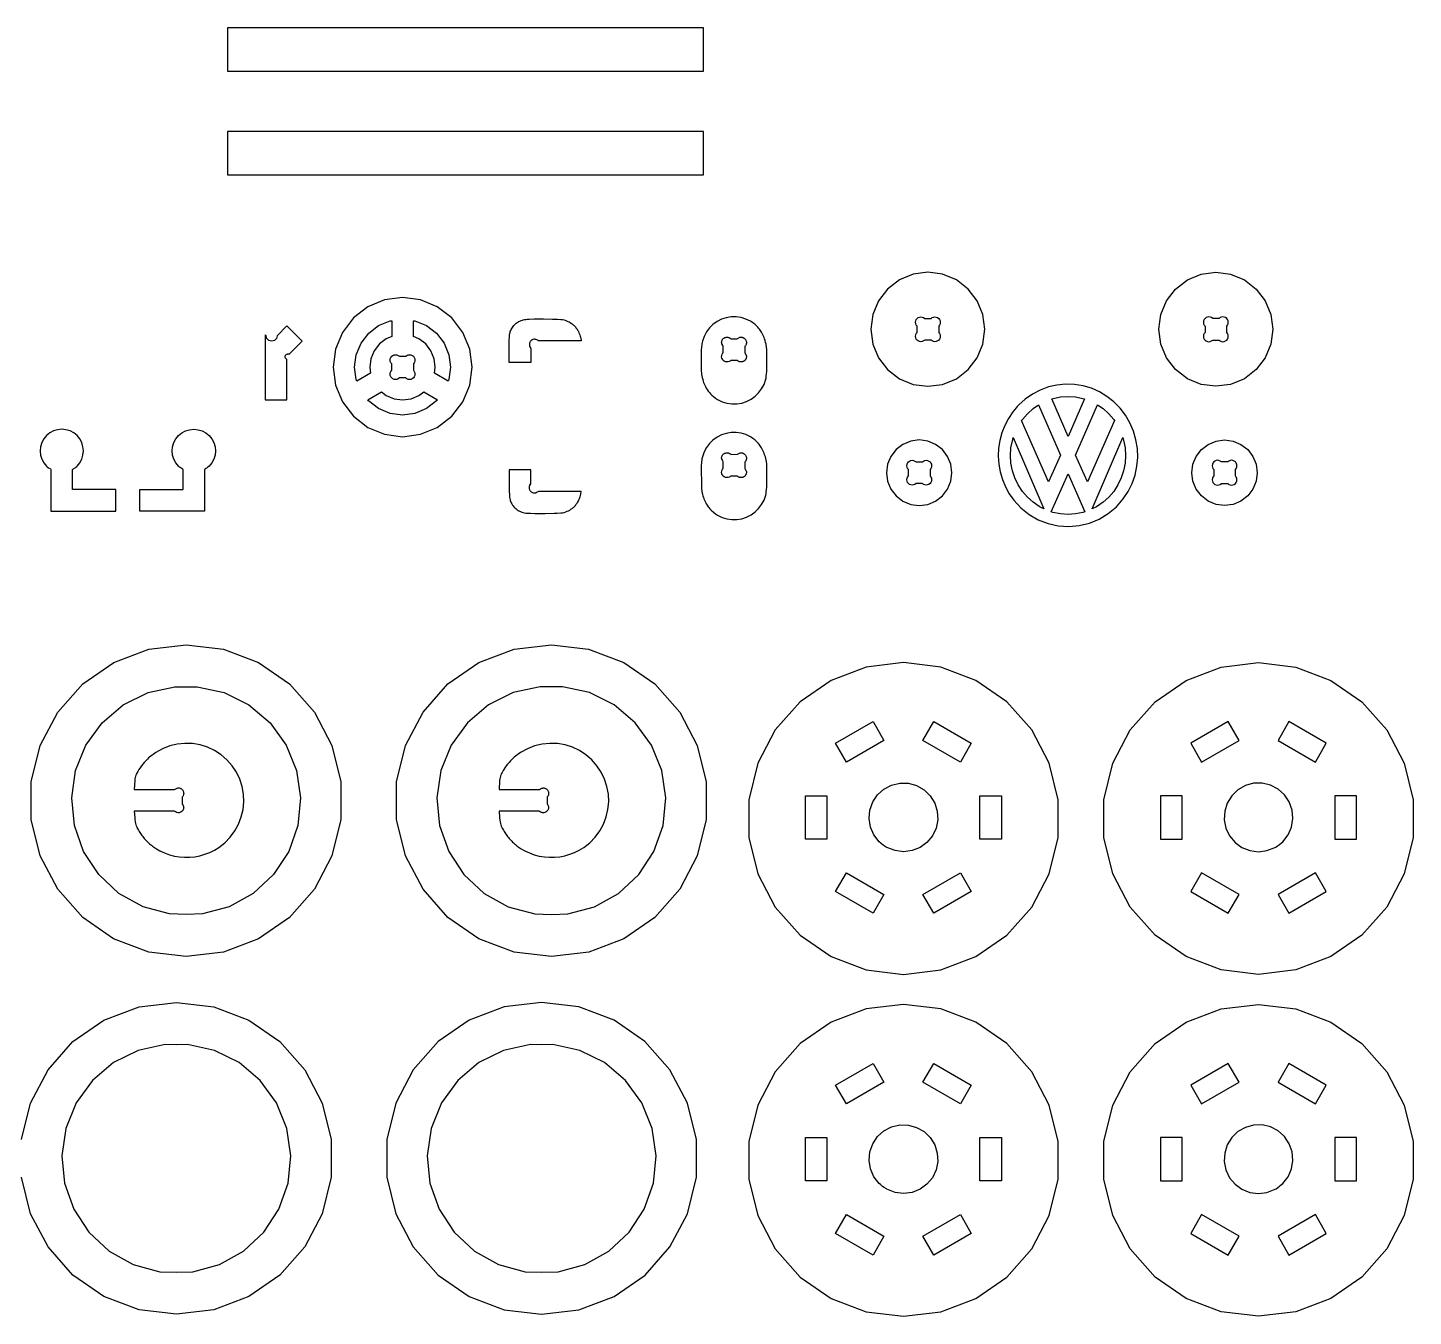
# Model space of a CAD drawing. Extents: x -3293 to 818, y -1259 to 2068.
# Drawn here: x -75 to 692, y 1226 to 1939 of the extents above; entities that cross this region are included whole.
import ezdxf

# ---------------------------------------------------------------- set-up
doc = ezdxf.new("R2010")
doc.units = 0
doc.layers.add('SECTIONCUTEDGES', color=18, linetype='CONTINUOUS')

msp = doc.modelspace()

# ---------------------------------------------------------------- linework, layer by layer
at = {"layer": 'SECTIONCUTEDGES'}
for points in [[(36.03, 1915.1), (299.43, 1915.1), (299.43, 1939.06), (36.03, 1939.06)], [(36.03, 1857.61), (299.43, 1857.61), (299.43, 1881.57), (36.03, 1881.57)], [(396.28, 1756.49), (401.29, 1749.96), (407.82, 1744.95), (415.42, 1741.8), (423.58, 1740.73), (431.74, 1741.8), (439.34, 1744.95), (445.87, 1749.96), (450.88, 1756.49), (454.03, 1764.09), (455.1, 1772.25), (454.03, 1780.41), (450.88, 1788.01), (445.87, 1794.54), (439.34, 1799.55), (431.74, 1802.7), (423.58, 1803.77), (415.42, 1802.7), (407.82, 1799.55), (401.29, 1794.54), (396.28, 1788.01), (393.13, 1780.41), (392.05, 1772.25), (393.13, 1764.09)], [(555.63, 1756.49), (552.48, 1764.09), (551.4, 1772.25), (552.48, 1780.41), (555.63, 1788.01), (560.64, 1794.54), (567.17, 1799.55), (574.77, 1802.7), (582.93, 1803.77), (591.09, 1802.7), (598.69, 1799.55), (605.22, 1794.54), (610.23, 1788.01), (613.38, 1780.41), (614.45, 1772.25), (613.38, 1764.09), (610.23, 1756.49), (605.22, 1749.96), (598.69, 1744.95), (591.09, 1741.8), (582.93, 1740.73), (574.77, 1741.8), (567.17, 1744.95), (560.64, 1749.96)], [(99.56, 1732.09), (105.67, 1724.12), (113.64, 1718.01), (122.92, 1714.17), (132.87, 1712.86), (142.83, 1714.17), (152.1, 1718.01), (160.07, 1724.12), (166.18, 1732.09), (170.02, 1741.36), (171.33, 1751.32), (170.02, 1761.27), (166.18, 1770.55), (160.07, 1778.52), (152.1, 1784.63), (142.83, 1788.47), (132.87, 1789.78), (122.92, 1788.47), (113.64, 1784.63), (105.67, 1778.52), (99.56, 1770.55), (95.72, 1761.27), (94.41, 1751.32), (95.72, 1741.36)], [(301.44, 1738.87), (302.03, 1738.03), (302.66, 1737.23), (303.34, 1736.47), (304.06, 1735.75), (304.89, 1735.02), (305.99, 1734.17), (306.69, 1733.71), (307.15, 1733.44), (309.72, 1732.2), (312.37, 1731.39), (315.11, 1731), (317.87, 1731.03), (320.6, 1731.48), (323.23, 1732.34), (325.7, 1733.59), (327.95, 1735.21), (329.92, 1737.14), (331.58, 1739.35), (332.89, 1741.79), (333.89, 1744.7), (334.02, 1745.3), (334.17, 1746.39), (334.4, 1748.88), (334.41, 1761.17), (334.3, 1762.38), (334.01, 1764.07), (333.79, 1765.03), (333.5, 1766.08), (333.24, 1766.89), (332.95, 1767.68), (332.63, 1768.46), (332.28, 1769.23), (331.89, 1769.98), (331.54, 1770.61), (331.16, 1771.23), (330.76, 1771.83), (330.33, 1772.41), (329.87, 1772.97), (329.39, 1773.51), (328.89, 1774.04), (328.37, 1774.54), (327.83, 1775.01), (327.27, 1775.47), (326.69, 1775.9), (325.89, 1776.43), (325.37, 1776.74), (322.86, 1777.95), (320.22, 1778.75), (317.48, 1779.14), (314.71, 1779.11), (311.99, 1778.66), (309.36, 1777.8), (306.9, 1776.55), (304.65, 1774.94), (302.67, 1773.01), (301.01, 1770.8), (299.71, 1768.36), (298.76, 1765.65), (298.59, 1764.94), (298.46, 1763.99), (298.26, 1762.13), (298.18, 1761.06), (298.18, 1749.01), (298.23, 1748.24), (298.36, 1747.22), (298.68, 1745.54), (298.96, 1744.43), (299.21, 1743.63), (299.48, 1742.85), (299.78, 1742.07), (300.11, 1741.31), (300.48, 1740.56), (300.91, 1739.74)], [(417.11, 1766.88), (416.81, 1767.61), (416.71, 1768.38), (416.81, 1769.16), (417.11, 1769.88), (417.59, 1770.5), (417.59, 1774), (417.11, 1774.62), (416.81, 1775.34), (416.71, 1776.12), (416.81, 1776.89), (417.11, 1777.61), (417.59, 1778.23), (418.21, 1778.71), (418.93, 1779.01), (419.71, 1779.11), (420.49, 1779.01), (421.21, 1778.71), (421.83, 1778.23), (425.32, 1778.23), (425.94, 1778.71), (426.67, 1779.01), (427.44, 1779.11), (428.22, 1779.01), (428.94, 1778.71), (429.56, 1778.23), (430.04, 1777.61), (430.34, 1776.89), (430.44, 1776.12), (430.34, 1775.34), (430.04, 1774.62), (429.56, 1774), (429.56, 1770.5), (430.04, 1769.88), (430.34, 1769.16), (430.44, 1768.38), (430.34, 1767.61), (430.04, 1766.88), (429.56, 1766.26), (428.94, 1765.79), (428.22, 1765.49), (427.44, 1765.38), (426.67, 1765.49), (425.94, 1765.79), (425.32, 1766.26), (421.83, 1766.26), (421.21, 1765.79), (420.49, 1765.49), (419.71, 1765.38), (418.93, 1765.49), (418.21, 1765.79), (417.59, 1766.26)], [(576.46, 1766.88), (576.94, 1766.26), (577.56, 1765.79), (578.28, 1765.49), (579.06, 1765.38), (579.84, 1765.49), (580.56, 1765.79), (581.18, 1766.26), (584.67, 1766.26), (585.29, 1765.79), (586.02, 1765.49), (586.79, 1765.38), (587.57, 1765.49), (588.29, 1765.79), (588.91, 1766.26), (589.39, 1766.88), (589.69, 1767.61), (589.79, 1768.38), (589.69, 1769.16), (589.39, 1769.88), (588.91, 1770.5), (588.91, 1774), (589.39, 1774.62), (589.69, 1775.34), (589.79, 1776.12), (589.69, 1776.89), (589.39, 1777.61), (588.91, 1778.23), (588.29, 1778.71), (587.57, 1779.01), (586.79, 1779.11), (586.02, 1779.01), (585.29, 1778.71), (584.67, 1778.23), (581.18, 1778.23), (580.56, 1778.71), (579.84, 1779.01), (579.06, 1779.11), (578.28, 1779.01), (577.56, 1778.71), (576.94, 1778.23), (576.46, 1777.61), (576.16, 1776.89), (576.06, 1776.12), (576.16, 1775.34), (576.46, 1774.62), (576.94, 1774), (576.94, 1770.5), (576.46, 1769.88), (576.16, 1769.16), (576.06, 1768.38), (576.16, 1767.61)], [(56.95, 1733.3), (68.93, 1733.3), (68.93, 1755.49), (68.64, 1755.66), (68.41, 1755.84), (68.28, 1755.97), (68.09, 1756.27), (67.98, 1756.57), (67.93, 1756.88), (67.94, 1757.2), (68.01, 1757.51), (68.14, 1757.8), (68.33, 1758.06), (68.56, 1758.28), (68.83, 1758.45), (69.13, 1758.56), (69.44, 1758.61), (69.78, 1758.6), (70.17, 1758.49), (77.39, 1765.71), (68.93, 1774.18), (63.46, 1768.71), (63.36, 1767.93), (63.06, 1767.21), (62.58, 1766.59), (61.96, 1766.11), (61.24, 1765.82), (60.46, 1765.71), (59.68, 1765.82), (58.96, 1766.11), (58.34, 1766.59), (57.86, 1767.21), (57.56, 1767.93), (57.46, 1768.71), (56.95, 1769.22)], [(107.37, 1744.19), (107.29, 1744.41), (106.37, 1751.32), (107.28, 1758.18), (109.92, 1764.57), (114.13, 1770.06), (119.62, 1774.27), (126.01, 1776.92), (126.29, 1776.97), (126.89, 1777.03), (126.89, 1768.28), (123.81, 1767.01), (120.06, 1764.13), (117.18, 1760.38), (115.37, 1756.01), (114.76, 1751.32), (115.19, 1748.02), (107.61, 1743.65)], [(150.55, 1748.02), (150.99, 1751.32), (150.37, 1756.01), (148.56, 1760.38), (145.68, 1764.13), (141.93, 1767.01), (138.86, 1768.28), (138.86, 1777.03), (139.5, 1776.96), (139.73, 1776.92), (146.12, 1774.27), (151.61, 1770.06), (155.82, 1764.57), (158.47, 1758.18), (159.37, 1751.32), (158.46, 1744.44), (158.37, 1744.19), (158.13, 1743.65)], [(191.94, 1753.92), (191.96, 1765.8), (192.01, 1768.54), (192.09, 1769.27), (192.22, 1770), (192.34, 1770.48), (192.48, 1770.96), (192.72, 1771.58), (192.99, 1772.19), (193.3, 1772.77), (193.66, 1773.33), (194.05, 1773.87), (194.48, 1774.38), (194.96, 1774.88), (195.22, 1775.12), (195.75, 1775.56), (196.31, 1775.97), (196.9, 1776.34), (197.21, 1776.51), (197.83, 1776.82), (198.54, 1777.11), (199.26, 1777.35), (199.62, 1777.46), (200.36, 1777.63), (201.12, 1777.76), (201.87, 1777.84), (203, 1777.9), (205.63, 1777.98), (210.9, 1778.01), (215.87, 1777.94), (218.67, 1777.84), (220.39, 1777.75), (221.35, 1777.61), (222.3, 1777.4), (223.27, 1777.1), (223.63, 1776.96), (224.34, 1776.66), (225.03, 1776.32), (225.7, 1775.93), (226.34, 1775.5), (226.65, 1775.28), (227.05, 1774.96), (227.44, 1774.62), (227.82, 1774.27), (228.18, 1773.91), (228.52, 1773.53), (228.85, 1773.13), (229.16, 1772.72), (229.45, 1772.3), (229.73, 1771.86), (229.98, 1771.42), (230.22, 1770.96), (230.51, 1770.32), (230.93, 1769.26), (231.16, 1768.53), (231.32, 1767.95), (231.66, 1766.31), (231.73, 1765.9), (208.16, 1765.9), (208.11, 1765.91), (207.54, 1766.16), (206.82, 1766.55), (206.56, 1766.65), (206.43, 1766.69), (206.16, 1766.75), (205.88, 1766.77), (205.6, 1766.75), (205.47, 1766.73), (205.06, 1766.62), (204.8, 1766.51), (204.54, 1766.38), (204.3, 1766.23), (204.08, 1766.05), (203.88, 1765.85), (203.69, 1765.64), (203.52, 1765.41), (203.38, 1765.16), (203.26, 1764.9), (203.17, 1764.63), (203.1, 1764.36), (203.05, 1763.92), (203.05, 1763.48), (203.07, 1763.33), (203.17, 1762.9), (203.29, 1762.55), (203.59, 1762.03), (203.76, 1761.83), (203.9, 1761.7), (203.91, 1761.67), (203.92, 1753.92)], [(309.86, 1755.66), (309.56, 1756.33), (309.44, 1757.05), (309.49, 1757.78), (309.73, 1758.5), (309.91, 1758.8), (310.18, 1759.17), (310.25, 1759.22), (310.28, 1759.26), (310.31, 1759.32), (310.3, 1762.83), (310.26, 1762.96), (310.08, 1763.34), (309.6, 1764.28), (309.51, 1764.54), (309.46, 1764.81), (309.44, 1764.95), (309.44, 1765.23), (309.47, 1765.5), (309.58, 1765.91), (309.69, 1766.17), (309.82, 1766.42), (309.98, 1766.66), (310.15, 1766.89), (310.35, 1767.09), (310.57, 1767.28), (310.8, 1767.44), (311.04, 1767.59), (311.3, 1767.7), (311.57, 1767.8), (311.99, 1767.89), (312.43, 1767.93), (312.87, 1767.9), (313.3, 1767.8), (313.58, 1767.71), (314.11, 1767.42), (314.55, 1767.05), (318.04, 1767.05), (318.23, 1767.12), (319.27, 1767.7), (319.55, 1767.83), (319.65, 1767.86), (319.96, 1767.92), (320.16, 1767.94), (320.37, 1767.93), (320.59, 1767.91), (320.8, 1767.86), (321.02, 1767.81), (321.23, 1767.73), (321.43, 1767.65), (321.62, 1767.55), (321.81, 1767.43), (321.99, 1767.3), (322.16, 1767.16), (322.32, 1767.01), (322.46, 1766.84), (322.69, 1766.53), (322.85, 1766.24), (322.92, 1766.09), (323.03, 1765.78), (323.08, 1765.62), (323.14, 1765.3), (323.16, 1764.97), (323.15, 1764.64), (323.13, 1764.48), (323.07, 1764.17), (322.97, 1763.86), (322.84, 1763.57), (322.76, 1763.43), (322.58, 1763.16), (322.46, 1763.01), (322.32, 1762.89), (322.3, 1762.86), (322.28, 1759.3), (322.32, 1759.19), (322.98, 1758), (323.06, 1757.81), (323.13, 1757.51), (323.15, 1757.4), (323.17, 1757.09), (323.13, 1756.77), (323.09, 1756.55), (323.04, 1756.34), (322.96, 1756.13), (322.88, 1755.93), (322.78, 1755.73), (322.66, 1755.55), (322.53, 1755.37), (322.39, 1755.2), (322.24, 1755.04), (322.07, 1754.89), (321.76, 1754.67), (321.47, 1754.51), (321.17, 1754.38), (320.85, 1754.28), (320.69, 1754.25), (320.36, 1754.21), (320.03, 1754.2), (319.71, 1754.23), (319.4, 1754.29), (319.09, 1754.39), (318.8, 1754.52), (318.52, 1754.68), (318.19, 1754.96), (318.11, 1755.05), (318.04, 1755.08), (314.53, 1755.08), (314.5, 1755.06), (314.33, 1754.88), (313.9, 1754.59), (313.71, 1754.49), (313.01, 1754.26), (312.28, 1754.21), (311.56, 1754.33), (310.89, 1754.63), (310.31, 1755.08)], [(126.41, 1745.95), (126.11, 1746.68), (126.01, 1747.45), (126.11, 1748.23), (126.41, 1748.95), (126.89, 1749.57), (126.89, 1753.07), (126.41, 1753.69), (126.11, 1754.41), (126.01, 1755.19), (126.11, 1755.96), (126.41, 1756.68), (126.89, 1757.31), (127.51, 1757.78), (128.23, 1758.08), (129.01, 1758.18), (129.78, 1758.08), (130.5, 1757.78), (131.12, 1757.31), (134.62, 1757.31), (135.24, 1757.78), (135.96, 1758.08), (136.74, 1758.18), (137.51, 1758.08), (138.24, 1757.78), (138.86, 1757.31), (139.33, 1756.68), (139.63, 1755.96), (139.74, 1755.19), (139.63, 1754.41), (139.33, 1753.69), (138.86, 1753.07), (138.86, 1749.57), (139.33, 1748.95), (139.63, 1748.23), (139.74, 1747.45), (139.63, 1746.68), (139.33, 1745.95), (138.86, 1745.33), (138.24, 1744.86), (137.51, 1744.56), (136.74, 1744.45), (135.96, 1744.56), (135.24, 1744.86), (134.62, 1745.33), (131.12, 1745.33), (130.5, 1744.86), (129.78, 1744.56), (129.01, 1744.45), (128.23, 1744.56), (127.51, 1744.86), (126.89, 1745.33)], [(471.08, 1677.76), (475.01, 1673.46), (479.56, 1669.81), (484.61, 1666.9), (490.04, 1664.78), (495.73, 1663.52), (501.55, 1663.14), (507.36, 1663.65), (513.02, 1665.04), (518.41, 1667.28), (523.39, 1670.3), (527.85, 1674.06), (531.69, 1678.44), (534.4, 1682.57), (536.58, 1687), (538.2, 1691.66), (539.23, 1696.48), (539.66, 1701.4), (539.48, 1706.33), (538.7, 1711.21), (537.32, 1715.94), (535.37, 1720.48), (532.87, 1724.74), (529.87, 1728.65), (526.41, 1732.17), (522.62, 1735.17), (518.47, 1737.66), (514.04, 1739.61), (509.4, 1740.97), (504.62, 1741.74), (499.79, 1741.89), (494.97, 1741.42), (490.26, 1740.35), (485.71, 1738.68), (481.42, 1736.45), (477.45, 1733.69), (473.85, 1730.45), (472.95, 1729.51), (472.39, 1728.88), (470.57, 1726.62), (468.11, 1722.93), (466.09, 1719.05), (464.51, 1714.98), (463.38, 1710.76), (462.72, 1706.44), (462.53, 1702.07), (462.82, 1697.71), (463.58, 1693.41), (464.8, 1689.21), (466.47, 1685.18), (468.57, 1681.34)], [(113.6, 1733.28), (121.18, 1737.65), (123.81, 1735.63), (128.18, 1733.82), (132.87, 1733.2), (137.56, 1733.82), (141.93, 1735.63), (144.57, 1737.65), (152.14, 1733.28), (151.79, 1732.8), (151.63, 1732.6), (146.12, 1728.37), (139.73, 1725.72), (132.87, 1724.82), (126.01, 1725.72), (119.62, 1728.37), (114.05, 1732.68)], [(501.11, 1712.92), (492.08, 1733.76), (492.8, 1734.02), (496.96, 1734.87), (501.11, 1735.15), (505.27, 1734.87), (509.38, 1734.03), (510.14, 1733.76)], [(490.27, 1687.89), (475.44, 1721.74), (475.85, 1722.38), (478.6, 1725.59), (481.73, 1728.4), (484.82, 1730.52), (496.95, 1702.61)], [(511.95, 1687.89), (505.27, 1702.61), (517.41, 1730.52), (520.49, 1728.4), (523.62, 1725.59), (526.37, 1722.38), (526.79, 1721.74)], [(-61.67, 1671.6), (-25.75, 1671.6), (-25.75, 1683.57), (-49.7, 1683.57), (-49.7, 1694.62), (-49.64, 1694.74), (-49.51, 1694.92), (-49.27, 1695.15), (-49.04, 1695.31), (-48.34, 1695.66), (-47.82, 1696), (-47.34, 1696.4), (-47.23, 1696.51), (-45.73, 1698.33), (-44.62, 1700.4), (-43.94, 1702.65), (-43.71, 1704.99), (-43.94, 1707.32), (-44.62, 1709.57), (-45.73, 1711.64), (-47.22, 1713.45), (-49.03, 1714.94), (-51.1, 1716.05), (-53.35, 1716.73), (-55.68, 1716.96), (-58.02, 1716.73), (-60.26, 1716.05), (-62.33, 1714.94), (-64.15, 1713.45), (-65.64, 1711.64), (-66.74, 1709.57), (-67.43, 1707.32), (-67.66, 1704.99), (-67.43, 1702.65), (-66.74, 1700.4), (-65.64, 1698.33), (-64.15, 1696.52), (-63.78, 1696.17), (-63.08, 1695.69), (-62.16, 1695.2), (-61.96, 1695.03), (-61.76, 1694.77), (-61.68, 1694.64)], [(-12.54, 1671.6), (-12.54, 1683.57), (11.4, 1683.57), (11.4, 1694.62), (11.37, 1694.7), (11.06, 1695.07), (10.94, 1695.18), (10.71, 1695.32), (10.32, 1695.51), (9.78, 1695.82), (9.52, 1696), (9.04, 1696.4), (7.43, 1698.33), (6.32, 1700.4), (5.64, 1702.65), (5.41, 1704.99), (5.64, 1707.32), (6.32, 1709.57), (7.43, 1711.64), (8.92, 1713.45), (10.73, 1714.94), (12.8, 1716.05), (15.05, 1716.73), (17.38, 1716.96), (19.72, 1716.73), (21.97, 1716.05), (24.04, 1714.94), (25.85, 1713.45), (27.34, 1711.64), (28.45, 1709.57), (29.13, 1707.32), (29.36, 1704.99), (29.13, 1702.65), (28.45, 1700.4), (27.34, 1698.33), (25.85, 1696.52), (25.2, 1695.96), (24.78, 1695.69), (24.01, 1695.29), (23.66, 1695.03), (23.43, 1694.74), (23.38, 1694.64), (23.37, 1671.6)], [(302.03, 1674.06), (302.34, 1673.65), (302.99, 1672.87), (303.69, 1672.13), (304.89, 1671.04), (305.99, 1670.2), (306.62, 1669.78), (307.23, 1669.42), (309.72, 1668.23), (312.37, 1667.42), (315.11, 1667.03), (317.87, 1667.06), (320.6, 1667.51), (323.23, 1668.37), (325.7, 1669.62), (327.95, 1671.23), (329.92, 1673.17), (331.58, 1675.38), (332.89, 1677.82), (333.83, 1680.53), (333.94, 1680.93), (334.02, 1681.33), (334.17, 1682.42), (334.41, 1684.98), (334.41, 1697.2), (334.38, 1697.64), (334.19, 1699.14), (333.85, 1700.82), (333.62, 1701.71), (333.37, 1702.51), (333.24, 1702.91), (332.95, 1703.71), (332.63, 1704.49), (332.28, 1705.26), (331.89, 1706.01), (331.54, 1706.64), (331.16, 1707.26), (330.76, 1707.86), (330.33, 1708.44), (329.87, 1709), (329.39, 1709.54), (328.89, 1710.06), (328.37, 1710.57), (327.83, 1711.04), (327.27, 1711.5), (326.69, 1711.93), (325.89, 1712.46), (325.41, 1712.75), (322.86, 1713.98), (320.22, 1714.78), (317.48, 1715.17), (314.71, 1715.14), (311.99, 1714.69), (309.36, 1713.83), (306.9, 1712.58), (304.65, 1710.97), (302.67, 1709.04), (301.01, 1706.83), (299.71, 1704.39), (298.76, 1701.68), (298.63, 1701.17), (298.52, 1700.55), (298.26, 1698.16), (298.18, 1697.16), (298.21, 1684.49), (298.24, 1684.17), (298.48, 1682.53), (298.85, 1680.86), (299.08, 1680.06), (299.34, 1679.27), (299.63, 1678.49), (299.78, 1678.1), (300.11, 1677.34), (300.29, 1676.96), (300.67, 1676.22), (300.91, 1675.77), (301.44, 1674.9)], [(403.09, 1683.87), (405.97, 1680.12), (409.72, 1677.24), (414.09, 1675.43), (418.78, 1674.81), (423.47, 1675.43), (427.84, 1677.24), (431.59, 1680.12), (434.47, 1683.87), (436.28, 1688.24), (436.9, 1692.93), (436.28, 1697.62), (434.47, 1701.99), (431.59, 1705.74), (427.84, 1708.62), (423.47, 1710.43), (418.78, 1711.05), (414.09, 1710.43), (409.72, 1708.62), (405.97, 1705.74), (403.09, 1701.99), (401.28, 1697.62), (400.66, 1692.93), (401.28, 1688.24)], [(475.85, 1682.63), (473.54, 1686.18), (471.7, 1690.01), (470.36, 1694.06), (469.55, 1698.24), (469.27, 1702.5), (469.55, 1706.77), (470.48, 1711.36), (470.82, 1712.34), (487.75, 1672.94), (485.7, 1673.96), (485.19, 1674.23), (481.73, 1676.61), (478.6, 1679.42)], [(514.47, 1672.94), (531.4, 1712.34), (531.65, 1711.65), (531.86, 1710.95), (532.68, 1706.77), (532.95, 1702.5), (532.68, 1698.24), (531.86, 1694.06), (530.52, 1690.01), (528.68, 1686.18), (526.37, 1682.63), (523.62, 1679.42), (520.49, 1676.61), (516.82, 1674.11)], [(572.03, 1683.87), (570.22, 1688.24), (569.61, 1692.93), (570.22, 1697.62), (572.03, 1701.99), (574.91, 1705.74), (578.67, 1708.62), (583.03, 1710.43), (587.72, 1711.05), (592.41, 1710.43), (596.78, 1708.62), (600.53, 1705.74), (603.41, 1701.99), (605.22, 1697.62), (605.84, 1692.93), (605.22, 1688.24), (603.41, 1683.87), (600.53, 1680.12), (596.78, 1677.24), (592.41, 1675.43), (587.72, 1674.81), (583.03, 1675.43), (578.67, 1677.24), (574.91, 1680.12)], [(309.86, 1691.69), (309.56, 1692.36), (309.44, 1693.08), (309.49, 1693.81), (309.73, 1694.52), (309.91, 1694.83), (310.16, 1695.18), (310.25, 1695.25), (310.3, 1695.32), (310.29, 1698.9), (310.26, 1698.99), (309.95, 1699.63), (309.66, 1700.18), (309.6, 1700.31), (309.51, 1700.57), (309.46, 1700.84), (309.44, 1700.98), (309.44, 1701.25), (309.45, 1701.39), (309.5, 1701.66), (309.58, 1701.94), (309.69, 1702.2), (309.82, 1702.45), (309.98, 1702.69), (310.15, 1702.92), (310.35, 1703.12), (310.57, 1703.31), (310.8, 1703.47), (311.04, 1703.62), (311.3, 1703.73), (311.57, 1703.83), (311.99, 1703.92), (312.43, 1703.96), (312.73, 1703.94), (313.16, 1703.87), (313.79, 1703.64), (314.29, 1703.31), (314.5, 1703.1), (314.55, 1703.08), (318.12, 1703.1), (318.23, 1703.15), (319.36, 1703.78), (319.65, 1703.89), (319.96, 1703.95), (320.26, 1703.97), (320.59, 1703.93), (320.8, 1703.89), (321.02, 1703.84), (321.23, 1703.76), (321.43, 1703.68), (321.62, 1703.58), (321.81, 1703.46), (321.99, 1703.33), (322.16, 1703.19), (322.32, 1703.04), (322.46, 1702.87), (322.69, 1702.56), (322.85, 1702.27), (322.98, 1701.97), (323.08, 1701.65), (323.14, 1701.33), (323.16, 1701), (323.15, 1700.67), (323.13, 1700.51), (323.07, 1700.2), (322.97, 1699.89), (322.84, 1699.6), (322.76, 1699.46), (322.58, 1699.19), (322.45, 1699.03), (322.32, 1698.92), (322.29, 1698.87), (322.28, 1695.35), (322.31, 1695.25), (322.88, 1694.21), (323.02, 1693.93), (323.06, 1693.83), (323.13, 1693.53), (323.15, 1693.43), (323.17, 1693.12), (323.13, 1692.8), (323.09, 1692.58), (323.04, 1692.37), (322.96, 1692.16), (322.88, 1691.96), (322.78, 1691.76), (322.66, 1691.58), (322.53, 1691.4), (322.39, 1691.23), (322.24, 1691.07), (322.07, 1690.92), (321.76, 1690.7), (321.47, 1690.54), (321.17, 1690.41), (321.01, 1690.36), (320.69, 1690.28), (320.36, 1690.23), (320.03, 1690.23), (319.71, 1690.26), (319.4, 1690.32), (319.09, 1690.42), (318.8, 1690.55), (318.66, 1690.63), (318.39, 1690.8), (318.26, 1690.9), (318.16, 1691.03), (318.07, 1691.1), (314.51, 1691.1), (314.45, 1691.05), (314.38, 1690.96), (314.13, 1690.77), (313.9, 1690.62), (313.71, 1690.52), (313.01, 1690.29), (312.28, 1690.24), (311.56, 1690.36), (310.89, 1690.66), (310.31, 1691.11)], [(193.66, 1675.07), (194.05, 1674.53), (194.48, 1674.02), (194.96, 1673.52), (195.48, 1673.06), (196.03, 1672.63), (196.31, 1672.43), (196.9, 1672.06), (197.52, 1671.73), (198.18, 1671.43), (198.9, 1671.16), (199.62, 1670.94), (200.36, 1670.77), (201.12, 1670.64), (201.87, 1670.56), (203.75, 1670.47), (206, 1670.42), (211.73, 1670.39), (216.7, 1670.49), (218.43, 1670.55), (220.39, 1670.65), (221.35, 1670.79), (222.3, 1671), (223.27, 1671.3), (223.99, 1671.58), (224.69, 1671.91), (225.36, 1672.27), (226.02, 1672.68), (226.65, 1673.12), (227.05, 1673.44), (227.44, 1673.78), (227.82, 1674.13), (228.18, 1674.49), (228.52, 1674.87), (228.85, 1675.27), (229.16, 1675.68), (229.45, 1676.1), (229.73, 1676.54), (229.98, 1676.98), (230.22, 1677.44), (230.44, 1677.9), (230.73, 1678.6), (231.1, 1679.68), (231.46, 1681.06), (231.73, 1682.5), (208.16, 1682.5), (208.07, 1682.48), (207.89, 1682.41), (207.28, 1682.1), (206.82, 1681.85), (206.56, 1681.75), (206.43, 1681.71), (206.16, 1681.65), (205.88, 1681.63), (205.6, 1681.65), (205.47, 1681.67), (205.06, 1681.78), (204.8, 1681.89), (204.54, 1682.02), (204.3, 1682.17), (204.08, 1682.35), (203.88, 1682.55), (203.69, 1682.76), (203.52, 1682.99), (203.38, 1683.24), (203.26, 1683.5), (203.17, 1683.77), (203.1, 1684.04), (203.05, 1684.48), (203.05, 1684.92), (203.13, 1685.36), (203.26, 1685.78), (203.39, 1686.05), (203.73, 1686.54), (203.85, 1686.64), (203.9, 1686.7), (203.92, 1694.48), (191.94, 1694.48), (191.96, 1682.41), (191.98, 1681.11), (192.03, 1679.62), (192.05, 1679.37), (192.17, 1678.64), (192.34, 1677.92), (192.48, 1677.44), (192.72, 1676.82), (192.99, 1676.21), (193.3, 1675.63)], [(412.32, 1687.57), (412.02, 1688.29), (411.91, 1689.06), (412.02, 1689.84), (412.32, 1690.56), (412.79, 1691.18), (412.79, 1694.68), (412.32, 1695.3), (412.02, 1696.02), (411.91, 1696.8), (412.02, 1697.57), (412.32, 1698.3), (412.79, 1698.92), (413.41, 1699.39), (414.14, 1699.69), (414.91, 1699.8), (415.69, 1699.69), (416.41, 1699.39), (417.03, 1698.92), (420.53, 1698.92), (421.15, 1699.39), (421.87, 1699.69), (422.65, 1699.8), (423.42, 1699.69), (424.14, 1699.39), (424.77, 1698.92), (425.24, 1698.3), (425.54, 1697.57), (425.64, 1696.8), (425.54, 1696.02), (425.24, 1695.3), (424.77, 1694.68), (424.77, 1691.18), (425.24, 1690.56), (425.54, 1689.84), (425.64, 1689.06), (425.54, 1688.29), (425.24, 1687.57), (424.77, 1686.94), (424.14, 1686.47), (423.42, 1686.17), (422.65, 1686.07), (421.87, 1686.17), (421.15, 1686.47), (420.53, 1686.94), (417.03, 1686.94), (416.41, 1686.47), (415.69, 1686.17), (414.91, 1686.07), (414.14, 1686.17), (413.41, 1686.47), (412.79, 1686.94)], [(580.96, 1688.29), (581.26, 1687.57), (581.74, 1686.94), (582.36, 1686.47), (583.08, 1686.17), (583.86, 1686.07), (584.63, 1686.17), (585.36, 1686.47), (585.98, 1686.94), (589.47, 1686.94), (590.09, 1686.47), (590.81, 1686.17), (591.59, 1686.07), (592.37, 1686.17), (593.09, 1686.47), (593.71, 1686.94), (594.19, 1687.57), (594.49, 1688.29), (594.59, 1689.06), (594.49, 1689.84), (594.19, 1690.56), (593.71, 1691.18), (593.71, 1694.68), (594.19, 1695.3), (594.49, 1696.02), (594.59, 1696.8), (594.49, 1697.57), (594.19, 1698.3), (593.71, 1698.92), (593.09, 1699.39), (592.37, 1699.69), (591.59, 1699.8), (590.81, 1699.69), (590.09, 1699.39), (589.47, 1698.92), (585.98, 1698.92), (585.36, 1699.39), (584.63, 1699.69), (583.86, 1699.8), (583.08, 1699.69), (582.36, 1699.39), (581.74, 1698.92), (581.26, 1698.3), (580.96, 1697.57), (580.86, 1696.8), (580.96, 1696.02), (581.26, 1695.3), (581.74, 1694.68), (581.74, 1691.18), (581.26, 1690.56), (580.96, 1689.84), (580.86, 1689.06)], [(491.87, 1671.32), (501.11, 1692.34), (510.36, 1671.32), (509.86, 1671.14), (509.35, 1670.97), (505.27, 1670.14), (501.11, 1669.86), (496.96, 1670.14), (492.79, 1671)], [(-57.9, 1462.54), (-67.56, 1480.95), (-72.54, 1501.15), (-72.54, 1521.95), (-67.56, 1542.14), (-57.88, 1560.55), (-44.09, 1576.11), (-26.97, 1587.92), (-7.53, 1595.28), (13.12, 1597.78), (33.76, 1595.28), (53.2, 1587.92), (70.32, 1576.11), (84.12, 1560.55), (93.79, 1542.14), (98.77, 1521.95), (98.77, 1501.15), (93.8, 1480.95), (84.13, 1462.54), (70.33, 1446.97), (53.21, 1435.16), (33.76, 1427.79), (13.12, 1425.3), (-7.53, 1427.79), (-26.98, 1435.16), (-44.1, 1446.97)], [(144.2, 1462.54), (134.54, 1480.95), (129.56, 1501.15), (129.56, 1521.95), (134.55, 1542.14), (144.22, 1560.55), (158.01, 1576.11), (175.13, 1587.92), (194.58, 1595.28), (215.22, 1597.78), (235.86, 1595.28), (255.31, 1587.92), (272.42, 1576.11), (286.22, 1560.55), (295.89, 1542.14), (300.87, 1521.95), (300.87, 1501.15), (295.9, 1480.95), (286.23, 1462.54), (272.44, 1446.97), (255.32, 1435.16), (235.87, 1427.79), (215.22, 1425.3), (194.57, 1427.79), (175.12, 1435.16), (158, 1446.97)], [(339.05, 1452.64), (352.84, 1437.08), (369.96, 1425.27), (389.41, 1417.9), (410.06, 1415.4), (430.71, 1417.9), (450.16, 1425.27), (467.28, 1437.08), (481.07, 1452.64), (490.74, 1471.06), (495.72, 1491.25), (495.71, 1512.05), (490.73, 1532.25), (481.06, 1550.66), (467.26, 1566.22), (450.15, 1578.02), (430.7, 1585.39), (410.06, 1587.89), (389.42, 1585.39), (369.97, 1578.02), (352.85, 1566.22), (339.06, 1550.66), (329.39, 1532.25), (324.4, 1512.05), (324.4, 1491.25), (329.38, 1471.06)], [(535.49, 1452.64), (525.82, 1471.06), (520.84, 1491.25), (520.85, 1512.05), (525.83, 1532.25), (535.5, 1550.66), (549.29, 1566.22), (566.41, 1578.02), (585.86, 1585.39), (606.5, 1587.89), (627.14, 1585.39), (646.59, 1578.02), (663.7, 1566.22), (677.5, 1550.66), (687.17, 1532.25), (692.15, 1512.05), (692.16, 1491.25), (687.18, 1471.06), (677.51, 1452.64), (663.72, 1437.08), (646.6, 1425.27), (627.15, 1417.9), (606.5, 1415.4), (585.85, 1417.9), (566.4, 1425.27), (549.28, 1437.08)], [(-50.21, 1513.03), (-48.02, 1528.14), (-42.28, 1542.28), (-33.31, 1554.64), (-21.65, 1564.5), (-7.97, 1571.28), (6.94, 1574.59), (13.12, 1574.44), (19.29, 1574.59), (34.2, 1571.28), (47.88, 1564.5), (59.54, 1554.64), (68.51, 1542.28), (74.25, 1528.14), (76.45, 1513.03), (74.96, 1497.83), (69.88, 1483.43), (61.5, 1470.67), (50.31, 1460.28), (36.96, 1452.87), (22.23, 1448.87), (13.12, 1448.66), (4, 1448.87), (-10.73, 1452.87), (-24.08, 1460.28), (-35.27, 1470.67), (-43.65, 1483.43), (-48.73, 1497.83)], [(166.83, 1470.67), (178.02, 1460.28), (191.37, 1452.87), (206.1, 1448.87), (215.22, 1448.66), (224.33, 1448.87), (239.07, 1452.87), (252.42, 1460.28), (263.6, 1470.67), (271.98, 1483.43), (277.06, 1497.83), (278.55, 1513.03), (276.35, 1528.14), (270.61, 1542.28), (261.65, 1554.64), (249.99, 1564.5), (236.3, 1571.28), (221.39, 1574.59), (215.22, 1574.44), (209.05, 1574.59), (194.13, 1571.28), (180.45, 1564.5), (168.79, 1554.64), (159.83, 1542.28), (154.08, 1528.14), (151.89, 1513.03), (153.37, 1497.83), (158.45, 1483.43)], [(372.52, 1543.29), (393.26, 1555.26), (399.25, 1544.89), (378.51, 1532.92)], [(420.81, 1544.89), (426.79, 1555.26), (447.53, 1543.29), (441.55, 1532.92)], [(575.01, 1532.92), (595.75, 1544.89), (589.76, 1555.26), (569.03, 1543.29)], [(617.31, 1544.89), (638.05, 1532.92), (644.03, 1543.29), (623.3, 1555.26)], [(-11.72, 1492.81), (-11.31, 1492.25), (-10.89, 1491.71), (-10.46, 1491.17), (-10.01, 1490.64), (-9.56, 1490.12), (-9.09, 1489.61), (-8.62, 1489.12), (-8.13, 1488.64), (-7.64, 1488.18), (-7.13, 1487.72), (-6.62, 1487.28), (-6.09, 1486.85), (-5.56, 1486.43), (-5.01, 1486.03), (-4.45, 1485.64), (-3.89, 1485.26), (-3.32, 1484.9), (-2.42, 1484.36), (-1.43, 1483.82), (1.16, 1482.61), (3.85, 1481.64), (6.62, 1480.92), (9.43, 1480.44), (12.28, 1480.22), (15.14, 1480.25), (17.98, 1480.54), (20.79, 1481.09), (23.54, 1481.88), (26.2, 1482.91), (28.76, 1484.18), (31.2, 1485.67), (34.57, 1488.3), (37.55, 1491.36), (40.09, 1494.79), (42.15, 1498.54), (43.67, 1502.53), (44.64, 1506.69), (45.04, 1510.95), (44.85, 1515.21), (44.09, 1519.42), (42.77, 1523.48), (40.91, 1527.33), (38.54, 1530.88), (35.71, 1534.09), (32.47, 1536.89), (28.89, 1539.23), (25.02, 1541.06), (20.94, 1542.35), (16.72, 1543.08), (12.44, 1543.23), (8.18, 1542.8), (4.02, 1541.8), (0.03, 1540.25), (-3.71, 1538.17), (-7.22, 1535.54), (-7.69, 1535.14), (-8.34, 1534.52), (-9.43, 1533.42), (-10.1, 1532.68), (-10.89, 1531.74), (-11.64, 1530.78), (-12.36, 1529.79), (-13.02, 1528.76), (-13.65, 1527.72), (-14.12, 1526.84), (-14.44, 1526.15), (-14.71, 1525.44), (-14.83, 1525.08), (-15.03, 1524.35), (-15.18, 1523.6), (-15.29, 1522.76), (-15.64, 1517.71), (6.71, 1517.72), (8.13, 1518.42), (8.39, 1518.51), (8.66, 1518.57), (8.8, 1518.58), (9.07, 1518.58), (9.35, 1518.55), (9.76, 1518.44), (10.02, 1518.33), (10.27, 1518.2), (10.51, 1518.04), (10.74, 1517.87), (10.94, 1517.67), (11.13, 1517.46), (11.29, 1517.23), (11.44, 1516.98), (11.55, 1516.72), (11.65, 1516.45), (11.74, 1516.03), (11.78, 1515.59), (11.76, 1515.3), (11.69, 1514.86), (11.5, 1514.3), (11.27, 1513.91), (11.03, 1513.62), (10.93, 1513.55), (10.9, 1513.49), (10.94, 1509.85), (11.26, 1509.19), (11.49, 1508.77), (11.61, 1508.52), (11.7, 1508.25), (11.75, 1507.98), (11.77, 1507.71), (11.76, 1507.43), (11.71, 1507.16), (11.62, 1506.89), (11.52, 1506.62), (11.38, 1506.37), (11.23, 1506.13), (11.05, 1505.91), (10.86, 1505.7), (10.64, 1505.52), (10.41, 1505.35), (10.16, 1505.21), (9.91, 1505.09), (9.64, 1504.99), (9.22, 1504.9), (9.07, 1504.88), (8.63, 1504.87), (8.19, 1504.92), (7.76, 1505.04), (7.22, 1505.29), (6.98, 1505.46), (6.73, 1505.72), (6.66, 1505.74), (-15.64, 1505.74), (-15.35, 1502.14), (-15.24, 1500.94), (-15.14, 1500.15), (-15.07, 1499.75), (-14.89, 1498.97), (-14.66, 1498.2), (-14.38, 1497.44), (-14.06, 1496.71), (-13.55, 1495.74), (-13.21, 1495.14), (-12.86, 1494.54), (-12.49, 1493.96), (-12.11, 1493.38)], [(190.19, 1492.81), (190.59, 1492.25), (191.01, 1491.71), (191.44, 1491.17), (191.89, 1490.64), (192.35, 1490.12), (192.81, 1489.61), (193.29, 1489.12), (193.77, 1488.64), (194.26, 1488.18), (194.77, 1487.72), (195.29, 1487.28), (195.81, 1486.85), (196.35, 1486.43), (196.89, 1486.03), (197.45, 1485.64), (198.01, 1485.26), (198.59, 1484.9), (199.73, 1484.22), (200.47, 1483.82), (203.07, 1482.61), (205.75, 1481.64), (208.52, 1480.92), (211.34, 1480.44), (214.19, 1480.22), (217.04, 1480.25), (219.89, 1480.54), (222.69, 1481.09), (225.44, 1481.88), (228.11, 1482.91), (230.67, 1484.18), (233.1, 1485.67), (236.47, 1488.3), (239.46, 1491.36), (242, 1494.79), (244.05, 1498.54), (245.57, 1502.53), (246.54, 1506.69), (246.94, 1510.95), (246.76, 1515.21), (246, 1519.42), (244.67, 1523.48), (242.81, 1527.33), (240.45, 1530.88), (237.62, 1534.09), (234.38, 1536.89), (230.79, 1539.23), (226.92, 1541.06), (222.84, 1542.35), (218.62, 1543.08), (214.34, 1543.23), (210.09, 1542.8), (205.92, 1541.8), (201.94, 1540.25), (198.19, 1538.17), (194.69, 1535.54), (194.29, 1535.21), (193.56, 1534.52), (192.61, 1533.56), (191.8, 1532.68), (191.01, 1531.74), (190.26, 1530.78), (189.55, 1529.79), (188.88, 1528.76), (188.56, 1528.24), (187.96, 1527.18), (187.61, 1526.5), (187.32, 1525.8), (187.07, 1525.08), (186.87, 1524.35), (186.72, 1523.6), (186.6, 1522.67), (186.27, 1517.71), (208.61, 1517.72), (208.7, 1517.75), (209.27, 1518.03), (209.9, 1518.37), (210.16, 1518.47), (210.43, 1518.54), (210.7, 1518.58), (210.98, 1518.58), (211.12, 1518.57), (211.39, 1518.52), (211.66, 1518.44), (211.92, 1518.33), (212.18, 1518.2), (212.42, 1518.04), (212.64, 1517.87), (212.84, 1517.67), (213.03, 1517.46), (213.2, 1517.23), (213.34, 1516.98), (213.46, 1516.72), (213.55, 1516.45), (213.65, 1516.03), (213.66, 1515.88), (213.68, 1515.44), (213.65, 1515.15), (213.56, 1514.72), (213.4, 1514.3), (213.13, 1513.85), (212.95, 1513.64), (212.83, 1513.54), (212.81, 1513.49), (212.82, 1509.91), (213.03, 1509.45), (213.46, 1508.64), (213.56, 1508.39), (213.63, 1508.12), (213.67, 1507.84), (213.67, 1507.71), (213.66, 1507.43), (213.61, 1507.16), (213.53, 1506.89), (213.42, 1506.62), (213.29, 1506.37), (213.13, 1506.13), (212.96, 1505.91), (212.76, 1505.7), (212.55, 1505.52), (212.31, 1505.35), (212.07, 1505.21), (211.81, 1505.09), (211.54, 1504.99), (211.12, 1504.9), (210.68, 1504.87), (210.24, 1504.9), (210.09, 1504.92), (209.67, 1505.04), (209.32, 1505.18), (208.94, 1505.42), (208.72, 1505.61), (208.61, 1505.73), (208.56, 1505.74), (186.27, 1505.74), (186.55, 1502.14), (186.71, 1500.54), (186.84, 1499.75), (187.02, 1498.97), (187.24, 1498.2), (187.52, 1497.44), (187.68, 1497.07), (188.02, 1496.35), (188.35, 1495.74), (188.69, 1495.14), (189.04, 1494.54), (189.41, 1493.96), (189.79, 1493.38)], [(396.65, 1488.85), (393.72, 1492.62), (391.83, 1496.96), (391.07, 1501.63), (391.49, 1506.35), (393.07, 1510.82), (395.7, 1514.76), (399.22, 1517.92), (403.41, 1520.12), (408.02, 1521.21), (412.76, 1521.13), (417.33, 1519.88), (421.45, 1517.54), (424.86, 1514.26), (427.35, 1510.23), (428.77, 1505.71), (429.03, 1500.98), (428.11, 1496.34), (426.07, 1492.06), (423.04, 1488.42), (419.21, 1485.65), (414.8, 1483.91), (410.1, 1483.31), (405.4, 1483.89), (400.86, 1485.68), (400.55, 1485.84), (399.4, 1486.58), (398.79, 1487.01), (397.98, 1487.65), (397.46, 1488.09)], [(590.48, 1492.06), (593.52, 1488.42), (597.35, 1485.65), (601.76, 1483.91), (606.45, 1483.31), (611.15, 1483.89), (616.01, 1485.84), (617.03, 1486.49), (618.13, 1487.29), (619.27, 1488.24), (619.92, 1488.86), (622.84, 1492.62), (624.73, 1496.96), (625.49, 1501.63), (625.07, 1506.35), (623.49, 1510.82), (620.86, 1514.76), (617.34, 1517.92), (613.14, 1520.12), (608.53, 1521.21), (603.8, 1521.13), (599.23, 1519.88), (595.11, 1517.54), (591.7, 1514.26), (589.21, 1510.23), (587.79, 1505.71), (587.53, 1500.98), (588.45, 1496.34)], [(367.73, 1490.3), (355.76, 1490.3), (355.76, 1514.25), (367.73, 1514.25)], [(452.33, 1490.3), (452.33, 1514.25), (464.3, 1514.25), (464.3, 1490.3)], [(552.26, 1490.3), (564.23, 1490.3), (564.23, 1514.25), (552.26, 1514.25)], [(648.83, 1490.3), (660.8, 1490.3), (660.8, 1514.25), (648.83, 1514.25)], [(393.26, 1449.29), (372.52, 1461.26), (378.51, 1471.63), (399.25, 1459.66)], [(426.79, 1449.29), (420.81, 1459.66), (441.55, 1471.63), (447.53, 1461.26)], [(569.03, 1461.26), (589.76, 1449.29), (595.75, 1459.66), (575.01, 1471.63)], [(623.3, 1449.29), (644.03, 1461.26), (638.05, 1471.63), (617.31, 1459.66)], [(209.83, 1227.43), (230.48, 1229.93), (249.92, 1237.3), (267.05, 1249.11), (280.84, 1264.67), (290.51, 1283.09), (295.48, 1303.28), (295.48, 1324.08), (290.5, 1344.28), (280.83, 1362.69), (267.03, 1378.25), (249.91, 1390.05), (230.47, 1397.42), (209.83, 1399.92), (189.18, 1397.42), (169.74, 1390.05), (152.62, 1378.25), (138.83, 1362.69), (129.16, 1344.28), (124.17, 1324.08), (124.17, 1303.28), (129.15, 1283.09), (138.81, 1264.67), (152.61, 1249.11), (169.73, 1237.3), (189.18, 1229.93)], [(339.05, 1263.59), (352.84, 1248.03), (369.96, 1236.22), (389.41, 1228.85), (410.06, 1226.35), (430.71, 1228.85), (450.16, 1236.22), (467.28, 1248.03), (481.07, 1263.59), (490.74, 1282.01), (495.72, 1302.2), (495.71, 1323), (490.73, 1343.2), (481.06, 1361.61), (467.26, 1377.17), (450.15, 1388.97), (430.7, 1396.34), (410.06, 1398.84), (389.42, 1396.34), (369.97, 1388.97), (352.85, 1377.17), (339.06, 1361.61), (329.39, 1343.2), (324.4, 1323), (324.4, 1302.2), (329.38, 1282.01)], [(535.49, 1263.59), (525.82, 1282.01), (520.84, 1302.2), (520.85, 1323), (525.83, 1343.2), (535.5, 1361.61), (549.29, 1377.17), (566.41, 1388.97), (585.86, 1396.34), (606.5, 1398.84), (627.14, 1396.34), (646.59, 1388.97), (663.7, 1377.17), (677.5, 1361.61), (687.17, 1343.2), (692.15, 1323), (692.16, 1302.2), (687.18, 1282.01), (677.51, 1263.59), (663.72, 1248.03), (646.6, 1236.22), (627.15, 1228.85), (606.5, 1226.35), (585.85, 1228.85), (566.4, 1236.22), (549.28, 1248.03)], [(-40.66, 1272.81), (-29.47, 1262.42), (-16.12, 1255.01), (-1.39, 1251.01), (7.72, 1250.8), (16.84, 1251.01), (31.57, 1255.01), (44.92, 1262.42), (56.11, 1272.81), (64.49, 1285.57), (69.57, 1299.97), (71.05, 1315.16), (68.86, 1330.27), (63.12, 1344.42), (54.15, 1356.78), (42.49, 1366.64), (28.81, 1373.42), (13.9, 1376.72), (7.72, 1376.58), (1.55, 1376.72), (-13.36, 1373.42), (-27.04, 1366.64), (-38.7, 1356.78), (-47.67, 1344.42), (-53.41, 1330.27), (-55.61, 1315.16), (-54.12, 1299.97), (-49.04, 1285.57)], [(161.44, 1272.81), (172.63, 1262.42), (185.98, 1255.01), (200.71, 1251.01), (209.83, 1250.8), (218.94, 1251.01), (233.67, 1255.01), (247.02, 1262.42), (258.21, 1272.81), (266.59, 1285.57), (271.67, 1299.97), (273.16, 1315.16), (270.96, 1330.27), (265.22, 1344.42), (256.26, 1356.78), (244.6, 1366.64), (230.91, 1373.42), (216, 1376.72), (209.83, 1376.58), (203.65, 1376.72), (188.74, 1373.42), (175.06, 1366.64), (163.4, 1356.78), (154.43, 1344.42), (148.69, 1330.27), (146.5, 1315.16), (147.98, 1299.97), (153.06, 1285.57)], [(378.51, 1343.87), (372.52, 1354.24), (393.26, 1366.21), (399.25, 1355.85)], [(420.81, 1355.85), (426.79, 1366.21), (447.53, 1354.24), (441.55, 1343.87)], [(575.01, 1343.87), (595.75, 1355.85), (589.76, 1366.21), (569.03, 1354.24)], [(617.31, 1355.85), (638.05, 1343.87), (644.03, 1354.24), (623.3, 1366.21)], [(396.65, 1299.8), (393.72, 1303.57), (391.83, 1307.91), (391.07, 1312.58), (391.49, 1317.3), (393.07, 1321.77), (395.7, 1325.71), (399.22, 1328.87), (403.41, 1331.07), (408.02, 1332.16), (412.76, 1332.08), (417.33, 1330.83), (421.45, 1328.49), (424.86, 1325.21), (427.35, 1321.18), (428.77, 1316.66), (429.03, 1311.93), (428.11, 1307.29), (426.07, 1303.01), (423.04, 1299.37), (419.21, 1296.6), (414.8, 1294.86), (410.1, 1294.26), (405.4, 1294.84), (400.81, 1296.65), (400.59, 1296.77), (399.4, 1297.53), (398.51, 1298.17), (397.89, 1298.67), (397.29, 1299.19)], [(597.35, 1296.6), (601.76, 1294.86), (606.45, 1294.26), (611.15, 1294.84), (615.65, 1296.6), (616.23, 1296.93), (617.16, 1297.53), (618.13, 1298.24), (618.58, 1298.6), (619.27, 1299.19), (619.89, 1299.78), (622.84, 1303.57), (624.73, 1307.91), (625.49, 1312.58), (625.07, 1317.3), (623.49, 1321.77), (620.86, 1325.71), (617.34, 1328.87), (613.14, 1331.07), (608.53, 1332.16), (603.8, 1332.08), (599.23, 1330.83), (595.11, 1328.49), (591.7, 1325.21), (589.21, 1321.18), (587.79, 1316.66), (587.53, 1311.93), (588.45, 1307.29), (590.48, 1303.01), (593.52, 1299.37)], [(355.76, 1301.26), (355.76, 1325.2), (367.73, 1325.2), (367.73, 1301.26)], [(464.3, 1301.26), (452.33, 1301.26), (452.33, 1325.2), (464.3, 1325.2)], [(564.23, 1301.26), (564.23, 1325.2), (552.26, 1325.2), (552.26, 1301.26)], [(648.83, 1301.26), (660.8, 1301.26), (660.8, 1325.2), (648.83, 1325.2)], [(372.52, 1272.21), (378.51, 1282.58), (399.25, 1270.61), (393.26, 1260.24)], [(420.81, 1270.61), (441.55, 1282.58), (447.53, 1272.21), (426.79, 1260.24)], [(569.03, 1272.21), (589.76, 1260.24), (595.75, 1270.61), (575.01, 1282.58)], [(623.3, 1260.24), (644.03, 1272.21), (638.05, 1282.58), (617.31, 1270.61)]]:
    msp.add_lwpolyline(points, close=True, dxfattribs=at)
msp.add_lwpolyline([(-77.93, 1324.08), (-72.95, 1344.28), (-63.27, 1362.69), (-49.48, 1378.25), (-32.36, 1390.05), (-12.92, 1397.42), (7.72, 1399.92), (28.37, 1397.42), (47.81, 1390.05), (64.93, 1378.25), (78.72, 1362.69), (88.4, 1344.28), (93.38, 1324.08), (93.38, 1303.28), (88.4, 1283.09), (78.74, 1264.67), (64.94, 1249.11), (47.82, 1237.3), (28.37, 1229.93), (7.72, 1227.43), (-12.92, 1229.93), (-32.37, 1237.3), (-49.49, 1249.11), (-63.29, 1264.67), (-72.96, 1283.09), (-77.93, 1303.28)], dxfattribs=at)

doc.saveas('drawing.dxf')
